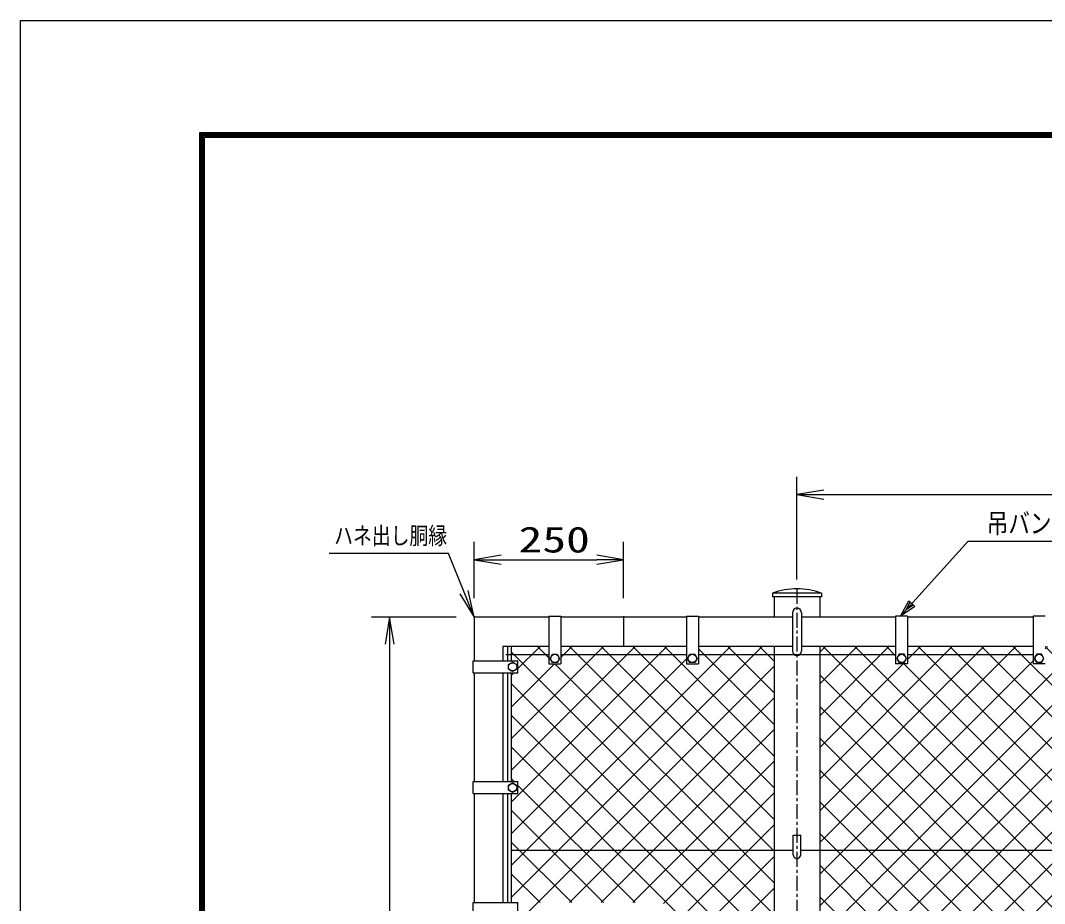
# Model space of a CAD drawing. Units: millimetres, scale not verified. Extents: x -4455 to 4455, y -3150 to 3150.
# Drawn here: x -4455 to -2742, y 1673 to 3150 of the extents above; entities that cross this region are included whole.
import ezdxf
from ezdxf.enums import TextEntityAlignment as Align

# ---------------------------------------------------------------- set-up
doc = ezdxf.new("R2010")
doc.units = ezdxf.units.MM
doc.header["$LTSCALE"] = 20
doc.linetypes.add('USER1', pattern=[2, 1.25, -0.25, 0.25, -0.25])
for name, color, linetype, lineweight in [('0-1_1', 7, 'Continuous', 25), ('0-2_0', 7, 'Continuous', 25), ('0-3_2', 7, 'Continuous', 25), ('0-4_EXTCNT-L', 2, 'Continuous', 25), ('0-8_WAKU', 7, 'Continuous', 25)]:
    doc.layers.add(name, color=color, linetype=linetype, lineweight=lineweight)
doc.styles.add('ＭＳ ゴシック', font='')
doc.styles.get('ＭＳ ゴシック').set_extended_font_data('MS Gothic')

# ---------------------------------------------------------------- blocks, each defined once
blk = doc.blocks.new('DARROWS')
at = {"layer": '0-2_0', "color": 2}
blk.add_line((0, 0), (-19.982, 0), dxfattribs=at)
blk.add_lwpolyline([(-20, -3.333), (0, 0), (-20, 3.333)], dxfattribs=at)
blk = doc.blocks.new('X46')
at = {"layer": '0-2_0', "color": 4}
for p, q in [((33259, 80988.7), (44058.4, 91788.2)), ((33259, 82049.4), (42997.8, 91788.2)), ((33259, 83110), (41937.1, 91788.2)), ((33259, 85231.3), (39815.8, 91788.2)), ((33259, 86292), (38755.1, 91788.2)), ((33259, 87352.7), (37694.5, 91788.2)), ((33259, 89474), (35573.2, 91788.2)), ((33259, 90534.6), (34512.5, 91788.2)), ((33259, 91595.3), (33451.8, 91788.2)), ((51265.7, 73892.2), (33369.7, 91788.2)), ((34348.2, 70410.7), (55725.7, 91788.2)), ((51705.2, 74513.3), (34430.4, 91788.2)), ((35799.5, 91479.7), (35491.1, 91788.2)), ((36046.4, 71048.2), (56786.4, 91788.2)), ((36199.5, 91353.8), (36633.8, 91788.2)), ((36469.5, 70410.7), (57847, 91788.2)), ((53826.6, 74513.3), (36551.7, 91788.2)), ((54887.2, 74513.3), (37612.4, 91788.2)), ((43445.2, 87016), (38673, 91788.2)), ((43445.2, 88076.7), (39733.7, 91788.2)), ((40799.5, 91711.2), (40876.5, 91788.2)), ((43445.2, 89137.4), (40799.5, 91783)), ((43445.2, 90198), (41855, 91788.2)), ((44414.6, 90289.2), (42915.7, 91788.2)), ((43620.2, 90289.2), (44999.5, 91668.6)), ((45475.3, 90289.2), (43976.3, 91788.2)), ((44304, 77184.4), (58799.5, 91680)), ((44680.9, 90289.2), (46179.8, 91788.2)), ((45364.6, 77184.4), (59968.3, 91788.2)), ((45741.5, 90289.2), (47240.4, 91788.2)), ((47596.6, 90289.2), (46097.7, 91788.2)), ((46425.3, 77184.4), (61029, 91788.2)), ((46802.2, 90289.2), (48301.1, 91788.2)), ((48657.2, 90289.2), (47158.3, 91788.2)), ((47862.8, 90289.2), (49361.7, 91788.2)), ((49717.9, 90289.2), (48219, 91788.2)), ((49599.5, 91468.3), (49279.6, 91788.2)), ((49984.2, 90289.2), (51483.1, 91788.2)), ((49999.5, 91365.3), (50422.4, 91788.2)), ((61733.5, 80395), (50340.3, 91788.2)), ((50752.6, 88936.4), (53604.4, 91788.2)), ((50752.6, 89997.1), (52543.7, 91788.2)), ((61733.5, 81455.6), (51401, 91788.2)), ((61733.5, 82516.3), (52461.6, 91788.2)), ((61733.5, 83576.9), (53522.3, 91788.2)), ((54599.5, 91722.6), (54665, 91788.2)), ((61733.5, 84637.6), (54599.5, 91771.6)), ((61733.5, 85698.3), (55643.6, 91788.2)), ((61733.5, 86758.9), (56704.3, 91788.2)), ((61733.5, 87819.6), (57764.9, 91788.2)), ((61733.5, 89940.9), (59886.3, 91788.2)), ((61733.5, 91001.6), (60946.9, 91788.2)), ((33259, 84170.7), (40399.5, 91311.2)), ((33259, 88413.3), (36053.8, 91208.2)), ((52765.9, 74513.3), (36071.1, 91208.2)), ((46535.9, 90289.2), (45399.5, 91425.7)), ((47334, 77032.5), (61733.5, 91432)), ((48923.5, 90289.2), (49842.4, 91208.2)), ((61733.5, 79334.3), (49859.6, 91208.2)), ((50752.6, 87875.7), (54199.5, 91322.6)), ((61733.5, 88880.2), (59199.5, 91414.2)), ((46912.8, 77184.4), (33259, 90838.3)), ((33259, 79928), (43445.2, 90114.2)), ((47334, 75971.8), (61733.5, 90371.3)), ((45852.1, 77184.4), (33259, 89777.6)), ((42833.5, 70410.7), (61733.5, 89310.7)), ((61733.5, 78273.6), (50752.6, 89254.5)), ((33259, 78867.4), (43445.2, 89053.5)), ((44791.5, 77184.4), (33259, 88716.9)), ((43894.2, 70410.7), (61733.5, 88250)), ((61733.5, 77213), (50752.6, 88193.8)), ((33259, 77806.7), (43445.2, 87992.9)), ((43730.8, 77184.4), (33259, 87656.3)), ((33259, 71442.8), (48829.3, 87013)), ((33259, 72503.4), (47768.6, 87013)), ((33259, 73564.1), (46708, 87013)), ((33259, 74624.7), (45647.3, 87013)), ((33259, 75685.4), (44586.6, 87013)), ((33259, 76746.1), (43526, 87013)), ((33765, 70888.2), (49889.9, 87013)), ((55947.9, 74513.3), (43448.2, 87013)), ((57008.5, 74513.3), (44508.8, 87013)), ((45399.5, 70855.3), (61733.5, 87189.3)), ((58069.2, 74513.3), (45569.5, 87013)), ((59129.9, 74513.3), (46630.1, 87013)), ((61733.5, 72970.3), (47690.8, 87013)), ((61733.5, 74031), (48751.5, 87013)), ((61733.5, 75091.7), (49812.1, 87013)), ((61733.5, 76152.3), (50752.6, 87133.2)), ((43489.4, 76365.2), (33259, 86595.6)), ((46015.5, 70410.7), (61733.5, 86128.7)), ((48383.3, 70410.7), (33259, 85535)), ((47076.1, 70410.7), (61733.5, 85068)), ((47322.6, 70410.7), (33259, 84474.3)), ((52239.5, 74513.3), (61733.5, 84007.4)), ((46261.9, 70410.7), (33259, 83413.6)), ((53300.1, 74513.3), (61733.5, 82946.7)), ((44999.5, 70612.5), (33259, 82353)), ((54360.8, 74513.3), (61733.5, 81886)), ((44140.6, 70410.7), (33259, 81292.3)), ((55421.4, 74513.3), (61733.5, 80825.4)), ((43080, 70410.7), (33259, 80231.7)), ((56482.1, 74513.3), (61733.5, 79764.7)), ((42019.3, 70410.7), (33259, 79171)), ((57542.8, 74513.3), (61733.5, 78704.1)), ((40399.5, 70969.8), (33259, 78110.3)), ((58603.4, 74513.3), (61733.5, 77643.4)), ((39898, 70410.7), (33259, 77049.7)), ((53686.6, 70410.7), (47334, 76763.3)), ((59176.9, 74026.1), (61733.5, 76582.7)), ((37530.2, 70410.7), (43489.4, 76369.9)), ((38837.3, 70410.7), (33259, 75989)), ((38590.9, 70410.7), (44148.3, 75968.2)), ((39651.5, 70410.7), (45209, 75968.2)), ((40799.5, 70498), (46269.7, 75968.2)), ((41772.8, 70410.7), (47330.3, 75968.2)), ((49443.9, 70410.7), (43886.4, 75968.2)), ((49867.1, 71048.2), (44947.1, 75968.2)), ((51565.2, 70410.7), (46007.8, 75968.2)), ((52625.9, 70410.7), (47068.4, 75968.2)), ((56622.1, 70410.7), (61733.5, 75522.1)), ((37776.7, 70410.7), (33259, 74928.4)), ((57682.8, 70410.7), (61733.5, 74461.4)), ((61733.5, 71909.7), (59176.9, 74466.3)), ((36078.5, 71048.2), (33259, 73867.7)), ((48136.8, 70410.7), (51265.7, 73539.6)), ((61694.4, 70888.2), (59176.9, 73405.6)), ((59199.5, 70866.8), (61733.5, 73400.8)), ((49834.9, 71048.2), (51936.6, 73149.8)), ((50258.1, 70410.7), (52997.2, 73149.8)), ((51318.8, 70410.7), (54057.9, 73149.8)), ((54199.5, 70958.4), (52008.1, 73149.8)), ((52379.5, 70410.7), (55118.6, 73149.8)), ((55807.9, 70410.7), (53068.8, 73149.8)), ((53440.1, 70410.7), (56179.2, 73149.8)), ((56868.5, 70410.7), (54129.4, 73149.8)), ((54599.5, 70509.4), (57239.9, 73149.8)), ((57929.2, 70410.7), (55190.1, 73149.8)), ((55561.4, 70410.7), (58300.5, 73149.8)), ((58799.5, 70601), (56250.8, 73149.8)), ((60050.5, 70410.7), (57311.4, 73149.8)), ((61033.5, 70488.4), (58372.1, 73149.8)), ((35655.3, 70410.7), (33259, 72807)), ((59804.1, 70410.7), (61733.5, 72340.1)), ((34594.7, 70410.7), (33259, 71746.4)), ((61342.2, 70888.2), (61733.5, 71279.4)), ((36716, 70410.7), (36199.5, 70927.2)), ((50504.6, 70410.7), (49999.5, 70915.8)), ((33265.5, 70679.2), (33259, 70685.7)), ((35408.9, 70410.7), (35799.5, 70801.3)), ((40958.6, 70410.7), (40799.5, 70569.8)), ((49197.5, 70410.7), (49599.5, 70812.7)), ((60864.7, 70410.7), (61033.5, 70579.4)), ((44954.8, 70410.7), (44999.5, 70455.3)), ((54500.8, 70410.7), (54538.3, 70448.2)), ((54747.2, 70410.7), (54599.5, 70558.4)), ((58743.4, 70410.7), (58799.5, 70466.8))]:
    blk.add_line(p, q, dxfattribs=at)

msp = doc.modelspace()

# ---------------------------------------------------------------- linework, layer by layer
at = {"layer": '0-1_1', "color": 4, "linetype": 'USER1'}
msp.add_line((-3156.27, 2199.44), (-3156.27, 578.09), dxfattribs=at)
at = {"layer": '0-1_1'}
for p, q in [((-3115.27, 2191.94), (-3197.27, 2191.94)), ((-3197.27, 2191.94), (-3197.27, 2185.94)), ((-3115.27, 2185.94), (-3197.27, 2185.94)), ((-3194.57, 2185.94), (-3194.57, 2151.94)), ((-3117.97, 2185.94), (-3117.97, 2151.94)), ((-3115.27, 2191.94), (-3115.27, 2185.94)), ((-3163.77, 2159.32), (-3163.77, 2095.44)), ((-3148.77, 2159.32), (-3148.77, 2095.44)), ((-3696.27, 2153.94), (-3696.27, 2078.91)), ((-3571.27, 2151.94), (-3696.27, 2151.94)), ((-3571.27, 2153.94), (-3571.27, 2073.94)), ((-3571.27, 2153.94), (-3551.27, 2153.94)), ((-3551.27, 2153.94), (-3551.27, 2073.94)), ((-3341.27, 2151.94), (-3551.27, 2151.94)), ((-3446.27, 2153.94), (-3446.27, 2102.94)), ((-3341.27, 2153.94), (-3341.27, 2073.94)), ((-3341.27, 2153.94), (-3321.27, 2153.94)), ((-3321.27, 2153.94), (-3321.27, 2073.94)), ((-3194.57, 2151.94), (-3321.27, 2151.94)), ((-3163.77, 2151.94), (-3194.57, 2151.94)), ((-2991.27, 2151.94), (-3148.77, 2151.94)), ((-2991.27, 2153.94), (-2991.27, 2073.94)), ((-2971.27, 2153.94), (-2991.27, 2153.94)), ((-2971.27, 2153.94), (-2971.27, 2073.94)), ((-2761.27, 2151.94), (-2971.27, 2151.94)), ((-2761.27, 2153.94), (-2761.27, 2073.94)), ((-2741.27, 2153.94), (-2761.27, 2153.94)), ((-3648.27, 2102.94), (-3648.27, 2078.91)), ((-3571.27, 2102.94), (-3648.27, 2102.94)), ((-3640.27, 2102.94), (-3640.27, 2078.91)), ((-3634.27, 2102.94), (-3634.27, 2078.91)), ((-3341.27, 2102.94), (-3551.27, 2102.94)), ((-3163.77, 2102.94), (-3321.27, 2102.94)), ((-3194.57, 2102.94), (-3194.57, 1035.94)), ((-2991.27, 2102.94), (-3148.77, 2102.94)), ((-3117.97, 2102.94), (-3117.97, 1035.94)), ((-2761.27, 2102.94), (-2971.27, 2102.94)), ((-3697.97, 2078.91), (-3622.97, 2078.91)), ((-3697.97, 2058.91), (-3697.97, 2078.91)), ((-3571.27, 2088.94), (-3643.27, 2088.94)), ((-3622.97, 2058.91), (-3622.97, 2078.91)), ((-3571.27, 2073.94), (-3551.27, 2073.94)), ((-3341.27, 2088.94), (-3551.27, 2088.94)), ((-3341.27, 2073.94), (-3321.27, 2073.94)), ((-2991.27, 2088.94), (-3321.27, 2088.94)), ((-2971.27, 2073.94), (-2991.27, 2073.94)), ((-2761.27, 2088.94), (-2971.27, 2088.94)), ((-2741.27, 2073.94), (-2761.27, 2073.94)), ((-3697.97, 2058.91), (-3622.97, 2058.91)), ((-3696.27, 2058.91), (-3696.27, 1876.91)), ((-3648.27, 2058.91), (-3648.27, 1876.91)), ((-3640.27, 2058.91), (-3640.27, 1876.91)), ((-3634.27, 2058.91), (-3634.27, 1876.91)), ((-3697.97, 1876.91), (-3622.97, 1876.91)), ((-3697.97, 1856.91), (-3697.97, 1876.91)), ((-3622.97, 1856.91), (-3622.97, 1876.91)), ((-3697.97, 1856.91), (-3622.97, 1856.91)), ((-3696.27, 1856.91), (-3696.27, 1674.91)), ((-3648.27, 1856.91), (-3648.27, 1674.91)), ((-3640.27, 1856.91), (-3640.27, 1674.91)), ((-3634.27, 1856.91), (-3634.27, 1674.91)), ((-3162.55, 1787.63), (-3149.99, 1787.63)), ((-3162.55, 1754.67), (-3162.55, 1787.63)), ((-3149.99, 1754.67), (-3149.99, 1787.63)), ((-3162.55, 1761.94), (-3634.27, 1761.94)), ((-1694.57, 1761.94), (-3149.99, 1761.94)), ((-3697.97, 1674.91), (-3622.97, 1674.91)), ((-3697.97, 1654.91), (-3697.97, 1674.91)), ((-3622.97, 1654.91), (-3622.97, 1674.91))]:
    msp.add_line(p, q, dxfattribs=at)
at = {"layer": '0-1_1', "color": 4}
for points in [[(-2982.87, 2153.94), (-2870.23, 2278.94), (-2688.4, 2278.94)], [(-2961.52, 2172.39), (-2973.5, 2164.34), (-2966.72, 2177.08)]]:
    msp.add_lwpolyline(points, dxfattribs=at)
msp.add_lwpolyline([(-2958.92, 2170.05), (-2982.87, 2153.94), (-2969.32, 2179.42)], close=True, dxfattribs=at)
at = {"layer": '0-1_1'}
for centre, radius, start, end in [((-3156.27, 2159.32), 7.5, 0, 180), ((-3156.27, 2095.44), 7.5, 180, 0), ((-3156.27, 1754.67), 6.28, 179.99965, 359.99973)]:
    msp.add_arc(centre, radius, start, end, dxfattribs=at)
at = {"layer": '0-2_0', "color": 1}
msp.add_line((-3156.27, 2214.94), (-3156.27, 2386.94), dxfattribs=at)
at = {"layer": '0-2_0', "color": 2}
msp.add_line((-3111.27, 2356.94), (-1701.27, 2356.94), dxfattribs=at)
at = {"layer": '0-2_0', "color": 4}
for p, q in [((-3634.27, 1683.38), (-3214.72, 2102.94)), ((-3634.27, 1736.42), (-3267.75, 2102.94)), ((-3634.27, 1842.48), (-3373.82, 2102.94)), ((-3634.27, 1895.51), (-3426.85, 2102.94)), ((-3634.27, 1948.55), (-3479.89, 2102.94)), ((-3194.57, 1654.42), (-3634.27, 2094.12)), ((-3622.97, 2065.92), (-3585.95, 2102.94)), ((-3194.57, 1760.48), (-3537.02, 2102.94)), ((-3194.57, 1813.52), (-3483.99, 2102.94)), ((-3194.57, 1866.55), (-3430.96, 2102.94)), ((-3194.57, 1919.58), (-3377.93, 2102.94)), ((-3194.57, 1972.62), (-3321.27, 2099.32)), ((-3194.57, 2025.65), (-3271.86, 2102.94)), ((-3194.57, 2078.68), (-3218.83, 2102.94)), ((-3634.27, 1789.45), (-3341.27, 2082.45)), ((-3634.27, 2001.58), (-3561.92, 2073.94)), ((-3194.57, 1707.45), (-3561.06, 2073.94)), ((-3634.27, 1630.35), (-3194.57, 2070.05)), ((-3194.57, 1601.39), (-3634.27, 2041.09)), ((-3536.93, 1674.66), (-3194.57, 2017.02)), ((-3194.57, 1548.35), (-3634.27, 1988.05)), ((-3483.9, 1674.66), (-3194.57, 1963.99)), ((-3194.57, 1495.32), (-3634.27, 1935.02)), ((-3430.86, 1674.66), (-3194.57, 1910.95)), ((-3426.95, 1674.66), (-3622.97, 1870.68)), ((-3379.27, 1673.22), (-3194.57, 1857.92)), ((-3479.98, 1674.66), (-3634.27, 1828.96)), ((-3379.27, 1620.19), (-3194.57, 1804.89)), ((-3533.01, 1674.66), (-3634.27, 1775.92)), ((-3634.27, 1312.15), (-3194.57, 1751.85)), ((-3586.05, 1674.66), (-3634.27, 1722.89)), ((-3622.97, 1270.43), (-3194.57, 1698.82))]:
    msp.add_line(p, q, dxfattribs=at)
at = {"layer": '0-2_0'}
for p, q in [((-3571.27, 2084.15), (-3590.06, 2102.94)), ((-3551.27, 2084.58), (-3532.92, 2102.94)), ((-3321.27, 2102.45), (-3320.79, 2102.94)), ((-3634.27, 2054.61), (-3629.98, 2058.91)), ((-3629.19, 1876.91), (-3634.27, 1881.99))]:
    msp.add_line(p, q, dxfattribs=at)
msp.add_arc((-3156.27, 2083.72), 115.72, 69.25002, 110.74998, dxfattribs=at)
at = {"layer": '0-3_2'}
for p, q in [((-2985.27, 2089.86), (-2989.27, 2082.94)), ((-2977.27, 2089.86), (-2985.27, 2089.86)), ((-2973.27, 2082.94), (-2977.27, 2089.86)), ((-2755.27, 2089.86), (-2759.27, 2082.94)), ((-2747.27, 2089.86), (-2755.27, 2089.86)), ((-2743.27, 2082.94), (-2747.27, 2089.86)), ((-3638.89, 2072.91), (-3631.97, 2076.91)), ((-3638.89, 2064.91), (-3638.89, 2072.91)), ((-3631.97, 2076.91), (-3625.04, 2072.91)), ((-3625.04, 2072.91), (-3625.04, 2064.91)), ((-2989.27, 2082.94), (-2985.27, 2076.01)), ((-2985.27, 2076.01), (-2977.27, 2076.01)), ((-2977.27, 2076.01), (-2973.27, 2082.94)), ((-2759.27, 2082.94), (-2755.27, 2076.01)), ((-2755.27, 2076.01), (-2747.27, 2076.01)), ((-2747.27, 2076.01), (-2743.27, 2082.94)), ((-3631.97, 2060.91), (-3638.89, 2064.91)), ((-3625.04, 2064.91), (-3631.97, 2060.91)), ((-3638.89, 1870.91), (-3631.97, 1874.91)), ((-3625.04, 1862.91), (-3631.97, 1858.91))]:
    msp.add_line(p, q, dxfattribs=at)
for points in [[(-3569.27, 2082.94), (-3565.27, 2089.86), (-3557.27, 2089.86), (-3553.27, 2082.94), (-3557.27, 2076.01), (-3565.27, 2076.01)], [(-3339.27, 2082.94), (-3335.27, 2089.86), (-3327.27, 2089.86), (-3323.27, 2082.94), (-3327.27, 2076.01), (-3335.27, 2076.01)]]:
    msp.add_lwpolyline(points, close=True, dxfattribs=at)
for points in [[(-3631.97, 1858.91), (-3638.89, 1862.91), (-3638.89, 1870.91)], [(-3631.97, 1874.91), (-3625.04, 1870.91), (-3625.04, 1862.91)]]:
    msp.add_lwpolyline(points, dxfattribs=at)
for centre in [(-3561.27, 2082.94), (-3331.27, 2082.94), (-2981.27, 2082.94), (-2751.27, 2082.94), (-3631.97, 2068.91), (-3631.97, 1866.91)]:
    msp.add_circle(centre, 6.93, dxfattribs=at)
at = {"layer": '0-4_EXTCNT-L', "color": 1}
for p, q in [((-3696.27, 2183.94), (-3696.27, 2278.01)), ((-3446.27, 2183.94), (-3446.27, 2278.01)), ((-3726.27, 2151.94), (-3867.66, 2151.94))]:
    msp.add_line(p, q, dxfattribs=at)
at = {"layer": '0-4_EXTCNT-L'}
for p, q in [((-3651.27, 2248.01), (-3491.27, 2248.01)), ((-3837.66, 2106.94), (-3837.66, 1016.94))]:
    msp.add_line(p, q, dxfattribs=at)
msp.add_lwpolyline([(-3712.96, 2193.73), (-3738.89, 2258.66), (-3938.44, 2258.66)], dxfattribs=at)
at = {"layer": '0-8_WAKU', "color": 3}
msp.add_lwpolyline([(-4455, 3150), (4455, 3150), (4455, -3150), (-4455, -3150)], close=True, dxfattribs=at)
at = {"layer": '0-8_WAKU'}
for points in [[(-4155, 2962.5), (4155, 2962.5), (4155, -2962.5), (-4155, -2962.5)], [(-4153.13, 2960.62), (4153.12, 2960.62), (4153.12, -2960.63), (-4153.13, -2960.63)], [(-4151.25, 2958.75), (4151.25, 2958.75), (4151.25, -2958.75), (-4151.25, -2958.75)], [(-4149.38, 2956.87), (4149.37, 2956.87), (4149.37, -2956.88), (-4149.38, -2956.88)], [(-4147.5, 2955), (4147.5, 2955), (4147.5, -2955), (-4147.5, -2955)]]:
    msp.add_lwpolyline(points, close=True, dxfattribs=at)

# ---------------------------------------------------------------- block references
at = {"layer": '0-2_0', "xscale": 2.25, "yscale": 2.25, "rotation": 180}
msp.add_blockref('DARROWS', (-3156.27, 2356.94), dxfattribs=at)
at = {"layer": '0-4_EXTCNT-L', "xscale": 2.25, "yscale": 2.25}
for p, rotation in [((-3696.27, 2248.01), 180), ((-3696.27, 2151.94), 291.76769), ((-3837.66, 2151.94), 90)]:
    msp.add_blockref('DARROWS', p, dxfattribs=dict(at, rotation=rotation))
at = {"layer": '0-4_EXTCNT-L'}
for name, p, xscale, yscale in [('DARROWS', (-3446.27, 2248.01), 2.25, 2.25), ('X46', (-4781.25, -2486.47), 0.05, 0.05)]:
    msp.add_blockref(name, p, dxfattribs=dict(at, xscale=xscale, yscale=yscale))

# ---------------------------------------------------------------- texts
at = {"layer": '0-1_1', "color": 4, "style": 'ＭＳ ゴシック', "width": 0.8}
msp.add_text('吊バンド', height=33.02, dxfattribs=at).set_placement((-2838.73, 2282.58), align=Align.BOTTOM_LEFT)
at = {"layer": '0-4_EXTCNT-L', "color": 4, "style": 'ＭＳ ゴシック', "width": 0.8}
msp.add_text('ハネ出し胴縁', height=28.86, dxfattribs=at).set_placement((-3930.38, 2265.2), align=Align.BOTTOM_LEFT)
at = {"layer": '0-4_EXTCNT-L', "color": 3, "style": 'ＭＳ ゴシック', "width": 1.35}
msp.add_text('250', height=43.26, dxfattribs=at).set_placement((-3621.9, 2247.19), align=Align.BOTTOM_LEFT)

doc.saveas('drawing.dxf')
